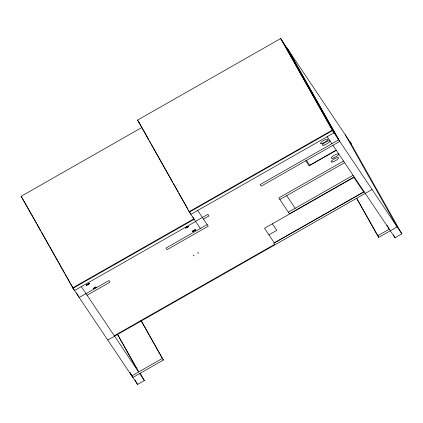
<?xml version="1.0" encoding="UTF-8"?>
<svg xmlns="http://www.w3.org/2000/svg" width="423" height="423" viewBox="0 0 423 423"><rect width="100%" height="100%" fill="white"/><g stroke="black" fill="none" stroke-linecap="round" stroke-linejoin="round"><path stroke-width="0.63" d="M88.925 283.674C90.247 283.516 86.012 285.922 86.71 284.954M93.303 288.809L93.525 288.486C92.891 289.411 97.036 287.064 95.741 287.206M185.919 227.717C185.221 228.684 189.462 226.279 188.135 226.442M192.513 231.571L192.735 231.249C192.1 232.179 196.246 229.826 194.95 229.969M86.488 285.229L89.258 283.632M93.309 288.756L96.074 287.159M185.914 227.759L185.692 228.045L188.468 226.395M192.518 231.518L195.289 229.922M87.053 284.79L87.952 283.976M93.869 288.317L94.176 287.852L93.393 288.803M186.263 227.553L186.86 226.913L186.591 227.341M193.078 231.08L193.448 230.731M86.763 285.213L86.927 284.943M93.578 288.74L93.742 288.47M185.972 227.976L186.136 227.706M192.788 231.503L192.957 231.238M86.578 285.271L87.096 284.489M185.787 228.039L186.569 227.082M192.602 231.566L193.121 230.778M86.482 285.276L86.704 284.996M193.523 254.984L193.089 255.233M198.091 252.383L197.657 252.626M193.988 255.677L193.554 255.926M198.556 253.076L198.123 253.324M87.381 284.579L88.121 284.15M94.197 288.111L95.302 287.492M193.385 230.614L194.046 230.387M193.411 230.873L194.152 230.445M86.504 284.811L87.746 284.362M95.614 287.016L94.466 287.677L95.059 287.354M192.528 231.101L193.295 230.662M280.661 38.562L332.52 130.596L189.388 212.135L137.533 120.106L280.661 38.562L351.487 144.058M194.178 219.267L73.01 288.296L21.15 196.267L141.742 127.561M193.877 218.823L72.708 287.852L137.549 384.438L144.365 380.552L140.15 373.075M195.574 221.351L207.883 214.339L208.957 215.942L203.468 219.072M195.669 221.493L74.501 290.522L70.615 283.622M336.211 150.128L309.742 165.208L306.495 160.375M336.333 150.308L309.107 165.816L305.739 160.803M207.17 224.592L165.901 248.105L166.974 249.707L208.248 226.194L197.705 210.49M87.08 295.222L110.028 282.152L108.949 280.544L79.186 297.501L76.595 292.901M343.545 161.052L278.794 197.943L289.432 213.789L354.183 176.899M279.873 199.545L344.618 162.654M288.359 212.187L353.105 175.296M268.917 234.844L276.737 230.387L272.327 223.825M364.166 191.767L273.781 243.257L274.855 244.859M114.273 335.73L274.559 244.415M107.754 340.055L372.055 189.488M130.268 372.848L132.859 377.448L163.415 360.036L162.342 358.434L131.78 375.846L129.84 372.393M356.615 198.371L377.681 235.759L389.266 229.16L386.997 225.131M377.681 235.759L378.754 237.361L397.16 226.876L345.3 134.847M332.964 145.295L395.034 237.747L401.85 233.866L349.99 141.832M186.955 227.125L188.283 226.453M188.018 226.569L187.336 226.918M194.268 230.117L194.839 230.096M88.809 283.807L88.243 283.828L89.073 283.69M188.209 226.437L188.563 226.39M195.024 229.964L195.378 229.916L195.024 230.006M88.999 283.674L89.353 283.622M95.815 287.201L96.169 287.154L95.815 287.243M195.103 229.985L194.517 230.255M95.889 287.222L95.63 287.333M188.203 226.479L188.558 226.437M88.994 283.711L89.348 283.674M188.124 226.559L188.452 226.543M194.94 230.091L195.273 230.075M88.915 283.796L89.242 283.78M95.73 287.328L96.063 287.307M187.971 226.68L188.261 226.691M194.786 230.207L195.082 230.223M88.761 283.918L89.052 283.928M95.577 287.444L95.868 287.46M401.85 233.866L332.224 130.162L189.097 211.701L200.354 228.473M327.196 136.703L331.891 143.693M286.688 195.659L295.175 208.301M137.533 120.106L139.357 122.829M146.284 135.217L147.014 136.296M21.15 196.267L36.579 223.222M81.316 286.641L138.601 371.96L117.531 334.572M139.675 373.562L144.365 380.552M393.411 234.871L395.034 237.747M287.926 49.38L339.78 141.414L261.213 186.173L260.134 184.571L338.707 139.812L286.847 47.778M282.157 40.788L334.011 132.822L190.884 214.361L188.616 210.337M357.038 198.821L378.754 237.361M192.877 216.967L193.85 218.691M139.024 122.332L149.081 140.172M149.721 141.314L150.376 142.472M151.016 143.614L172.737 182.16M173.382 183.302L178.247 191.936M178.892 193.078L187.971 209.195M141.055 320.348L163.415 360.036M140.949 320.475L162.342 358.434M117.636 334.45L138.379 371.262M134.958 379.833L137.549 384.438M37.229 224.375L40.793 230.704M41.443 231.852L49.221 245.657M49.872 246.805L64.455 272.692M65.105 273.84L69.964 282.469M353.871 177.374L264.512 228.283L274.3 242.865L363.664 191.957L353.871 177.374M321.961 143.571A4.357 1.068 -29.4 0 0 328.031 139.564A4.357 1.068 -29.4 0 0 322.659 141.113A4.357 1.068 -29.4 0 0 321.961 143.571M333.525 157.991A4.357 1.068 -29.4 0 0 338.791 153.972A4.357 1.068 -29.4 0 0 332.658 156.357A4.357 1.068 -29.4 0 0 333.525 157.991M332.986 161.845A4.357 1.068 -29.4 0 0 338.717 157.805A4.357 1.068 -29.4 0 0 332.949 159.762A4.357 1.068 -29.4 0 0 332.986 161.845M323.933 145.126A4.357 1.068 -29.4 0 0 329.988 141.118A4.357 1.068 -29.4 0 0 324.6 142.683A4.357 1.068 -29.4 0 0 323.933 145.126"/></g></svg>
